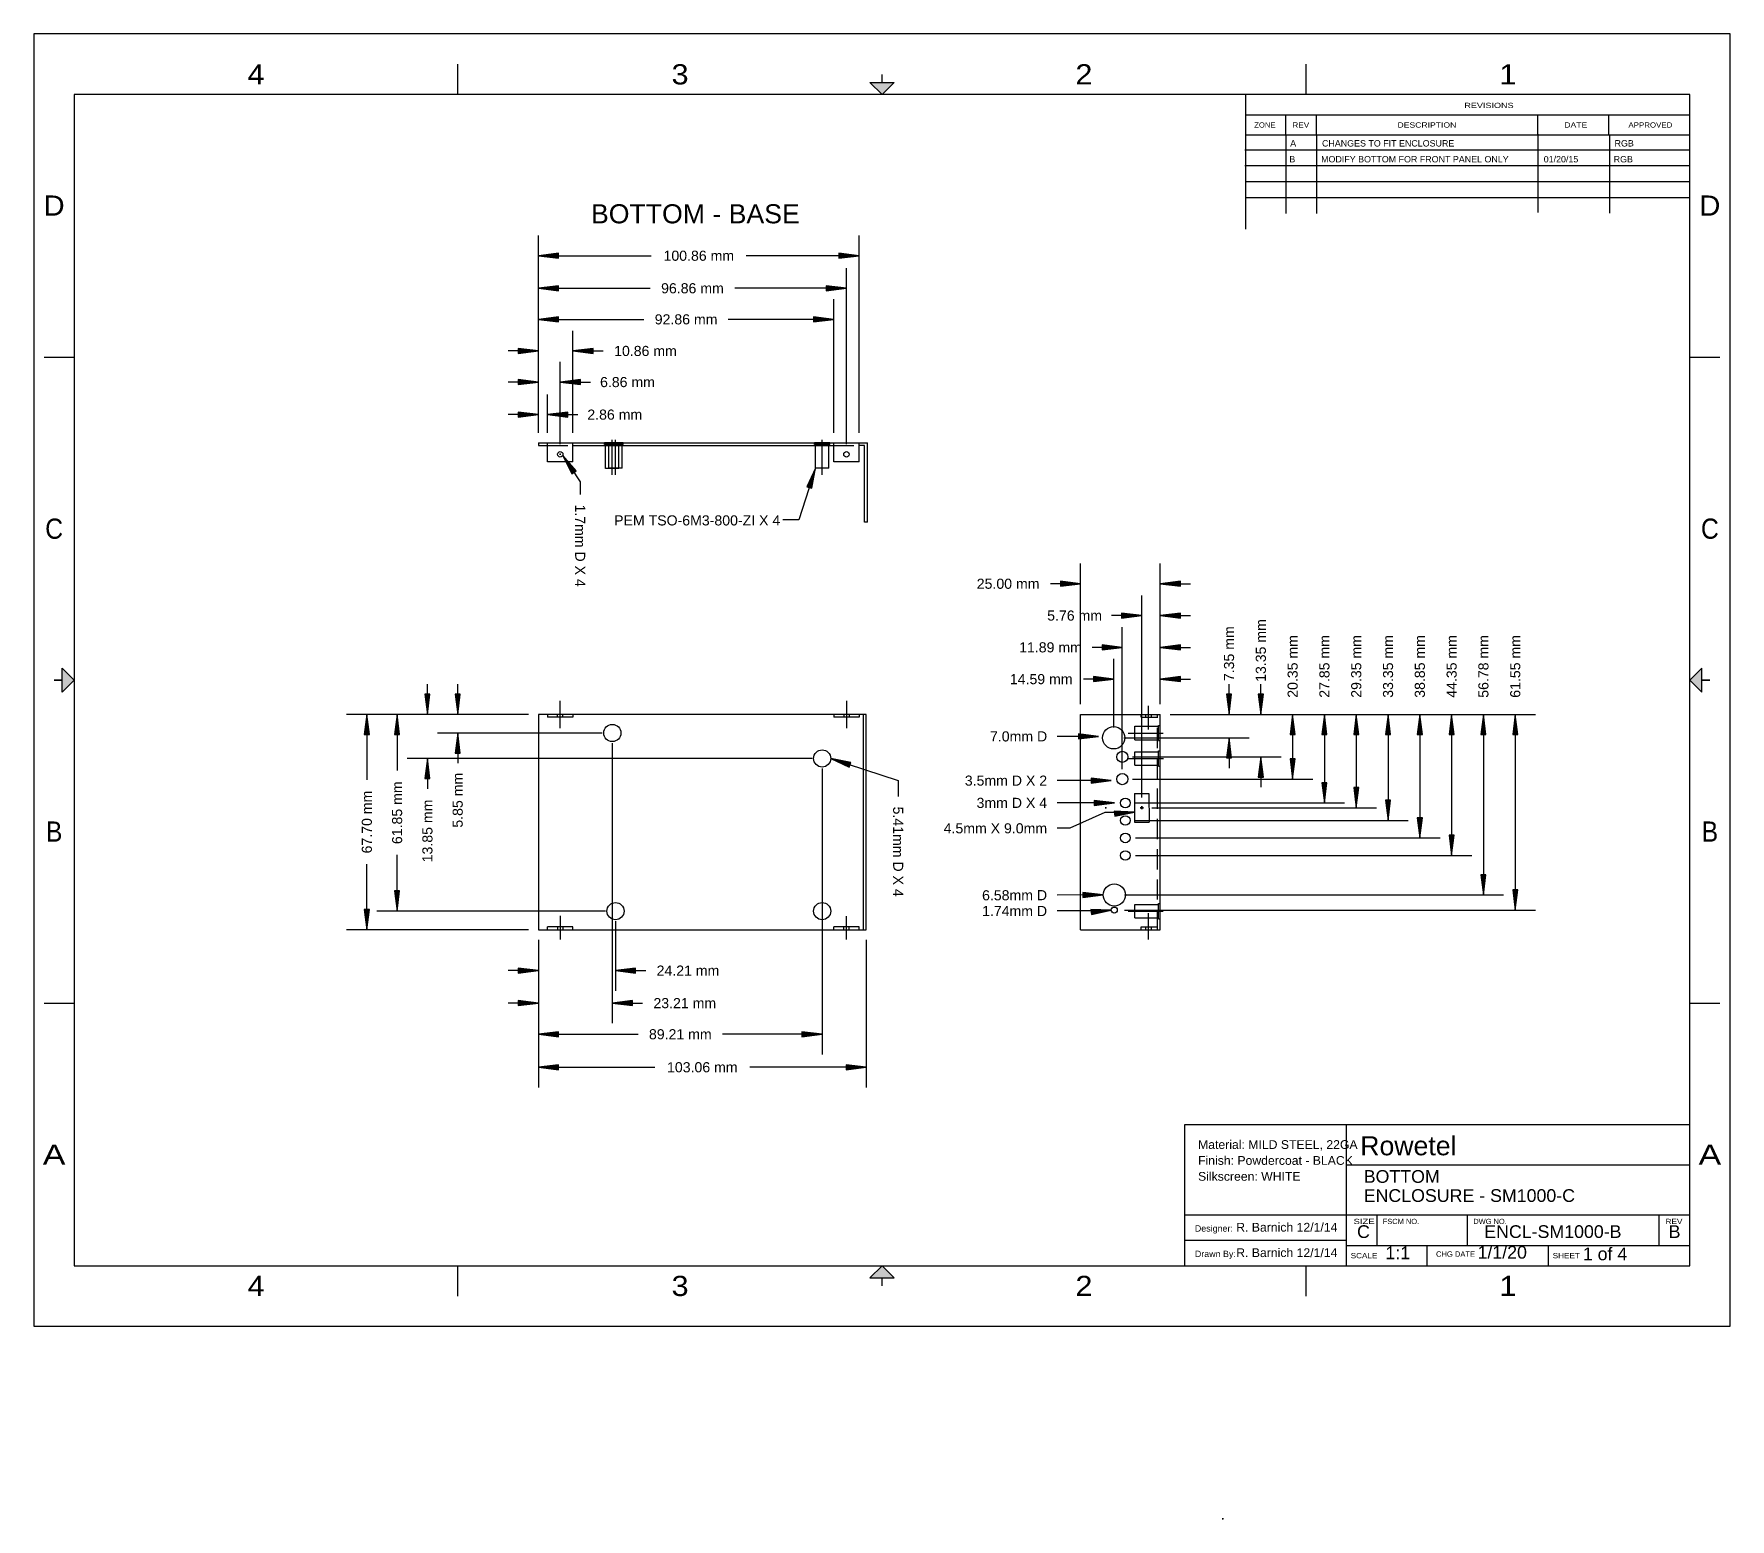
# Model space of a CAD drawing. Extents: x -16 to 518, y -79 to 388.
import ezdxf
from ezdxf.enums import TextEntityAlignment as Align

# ---------------------------------------------------------------- set-up
doc = ezdxf.new("R2010")
doc.units = 0
doc.linetypes.add('CENTER', pattern=[50.8, 31.75, -6.35, 6.35, -6.35])
doc.linetypes.add('HIDDEN', pattern=[9.525, 6.35, -3.175])
doc.layers.add('ENCL-BOT', color=14, linetype='Continuous')
doc.layers.add('ENCL-BOT-DIM', color=7, linetype='Continuous')
doc.styles.add('ARIAL', font='arial.ttf')

# ---------------------------------------------------------------- blocks, each defined once
blk = doc.blocks.new('CROSS')
at = {"color": 0, "linetype": 'Continuous'}
for p, q in [((-12.7, 0), (12.7, 0)), ((12.7, 0), (-12.7, 0)), ((0, -12.7), (0, 12.7)), ((0, 12.7), (0, -12.7))]:
    blk.add_line(p, q, dxfattribs=at)
blk = doc.blocks.new('ANSI-C')
for points in [[(262.89, 391.16), (270.51, 391.16), (266.7, 387.35)], [(8.89, 199.39), (8.89, 207.01), (12.7, 203.2)], [(524.51, 199.39), (524.51, 207.01), (520.7, 203.2)], [(262.89, 15.24), (270.51, 15.24), (266.7, 19.05)]]:
    blk.add_hatch(color=7).paths.add_polyline_path(points)
for p, q in [((0, 406.4), (0, 0)), ((533.4, 406.4), (0, 406.4)), ((533.4, 0), (533.4, 406.4)), ((133.35, 387.35), (133.35, 396.875)), ((400.05, 387.35), (400.05, 396.875)), ((12.7, 387.35), (12.7, 19.05)), ((520.7, 387.35), (12.7, 387.35)), ((381, 387.35), (381, 360.74858)), ((520.7, 19.05), (520.7, 387.35)), ((381, 381), (520.7, 381)), ((393.7, 374.65), (393.7, 381)), ((403.352, 374.65), (403.352, 381)), ((472.948, 374.65), (472.948, 381)), ((495.3, 374.65), (495.3, 381)), ((381, 374.65), (520.7, 374.65)), ((3.175, 304.8), (12.7, 304.8)), ((520.7, 304.8), (530.225, 304.8)), ((3.175, 101.6), (12.7, 101.6)), ((520.7, 101.6), (530.225, 101.6)), ((361.95, 63.5), (520.7, 63.5)), ((361.95, 19.05), (361.95, 63.5)), ((412.75, 19.05), (412.75, 63.5)), ((412.75, 50.8), (520.7, 50.8)), ((361.95, 35.052), (520.7, 35.052)), ((422.402, 25.4), (422.402, 35.052)), ((450.85, 25.4), (450.85, 35.052)), ((511.048, 25.4), (511.048, 35.052)), ((361.95, 27.051), (412.75, 27.051)), ((412.75, 25.4), (520.7, 25.4)), ((438.15, 19.05), (438.15, 25.4)), ((476.25, 19.05), (476.25, 25.4)), ((12.7, 19.05), (520.7, 19.05)), ((133.35, 9.525), (133.35, 19.05)), ((400.05, 9.525), (400.05, 19.05)), ((0, 0), (533.4, 0))]:
    blk.add_line(p, q)
for points in [[(262.89, 391.16), (270.51, 391.16), (266.7, 387.35), (262.89, 391.16)], [(524.51, 199.39), (524.51, 207.01), (520.7, 203.2), (524.51, 199.39)], [(262.89, 15.24), (270.51, 15.24), (266.7, 19.05), (262.89, 15.24)]]:
    blk.add_lwpolyline(points)
for points in [[(266.7, 393.7, 0.508, 0.508, 0), (266.7, 391.16, 0.508, 0.508, 0)], [(6.35, 203.2, 0.508, 0.508, 0), (8.89, 203.2, 0.508, 0.508, 0)], [(527.05, 203.2, 0.508, 0.508, 0), (524.51, 203.2, 0.508, 0.508, 0)], [(266.7, 12.7, 0.508, 0.508, 0), (266.7, 15.24, 0.508, 0.508, 0)]]:
    blk.add_lwpolyline(points, format="xyseb")
blk.add_lwpolyline([(8.89, 199.39), (8.89, 207.01), (12.7, 203.2)], close=True)
at = {"style": 'ARIAL'}
for s, width, p in [('4', 1.084091, (69.85, 393.7)), ('3', 1.084091, (203.2, 393.7)), ('2', 1.084091, (330.2, 393.7)), ('1', 1.084091, (463.55, 393.7)), ('D', 1.031635, (6.35, 352.425)), ('D', 1.031635, (527.05, 352.425)), ('C', 0.876184, (6.35, 250.825)), ('C', 0.876184, (527.05, 250.825)), ('B', 0.876184, (6.35, 155.575)), ('B', 0.876184, (527.05, 155.575)), ('A', 1.206819, (6.35, 53.975)), ('A', 1.206819, (527.05, 53.975)), ('4', 1.084091, (69.85, 12.7)), ('3', 1.084091, (203.2, 12.7)), ('2', 1.084091, (330.2, 12.7)), ('1', 1.084091, (463.55, 12.7))]:
    blk.add_text(s, height=6.35, dxfattribs=dict(at, width=width)).set_placement(p, align=Align.MIDDLE_CENTER)
for s, width, p in [('REVISIONS', 1.232661, (449.83908, 383.0955)), ('ZONE', 1.044268, (383.76098, 376.94362)), ('REV', 1.12213, (395.73454, 376.94362)), ('DESCRIPTION', 1.174583, (428.8028, 376.94362)), ('DATE', 1.173604, (481.27158, 376.94362)), ('APPROVED', 1.077245, (501.43156, 376.94362)), ('SIZE', 1.292149, (414.98266, 32.15386)), ('FSCM NO.', 1.018009, (424.15206, 32.15386)), ('DWG NO.', 1.013542, (452.6534, 32.15386)), ('REV', 1.12213, (513.0927, 32.15386)), ('SCALE', 1.110441, (414.07842, 21.3995)), ('SHEET', 1.118206, (477.59112, 21.3995))]:
    blk.add_text(s, height=1.651, dxfattribs=dict(at, width=width)).set_placement(p)
blk = doc.blocks.new('PEM-BSO-3M-8-SV')
at = {"linetype": 'Continuous'}
for p, q in [((-2.1, 8), (2.1, 8)), ((-2.1, 8), (-2.1, 0.5)), ((2.1, 8), (2.1, 0.5)), ((-2.4, 0.5), (-2.4, 0)), ((-2.4, 0.5), (2.4, 0.5)), ((-2.4, 0), (2.4, 0)), ((2.4, 0.5), (2.4, 0))]:
    blk.add_line(p, q, dxfattribs=at)
at = {"linetype": 'CENTER'}
blk.add_line((0, 10.04), (0, -1), dxfattribs=at)
blk = doc.blocks.new('LONGARROW')
at = {"linetype": 'Continuous'}
blk.add_hatch(color=7, dxfattribs=at).paths.add_polyline_path([(0, 0), (50.8, -6.35), (50.8, 6.35)])
at = {"color": 0, "linetype": 'Continuous'}
blk.add_lwpolyline([(0, 0), (50.8, -6.35), (50.8, 6.35), (0, 0)], dxfattribs=at)

msp = doc.modelspace()

# ---------------------------------------------------------------- linework, layer by layer
at = {"layer": 'ENCL-BOT', "linetype": 'Continuous'}
for p, q in [((142.83, 259.31), (246.26, 259.31)), ((142.83, 259.31), (142.83, 258.46)), ((142.83, 258.46), (145.69, 258.46)), ((145.69, 253.31), (145.69, 259.31)), ((153.69, 253.31), (153.69, 259.31)), ((153.69, 258.46), (198.85, 258.46)), ((198.85, 258.46), (223.85, 258.46)), ((223.85, 258.46), (235.69, 258.46)), ((235.69, 258.1), (235.69, 259.31)), ((235.69, 253.31), (235.69, 258.1)), ((243.69, 258.1), (243.69, 259.31)), ((245.41, 258.46), (243.69, 258.46)), ((243.69, 253.31), (243.69, 258.1)), ((245.41, 234.31), (245.41, 258.46)), ((246.26, 234.31), (246.26, 259.31)), ((153.69, 253.31), (145.69, 253.31)), ((243.69, 253.31), (235.69, 253.31)), ((246.26, 234.31), (245.41, 234.31)), ((142.83, 173.91), (142.83, 106.21)), ((245.9, 173.91), (142.83, 173.91)), ((145.69, 173.91), (145.69, 173.06)), ((153.69, 173.06), (145.69, 173.06)), ((153.69, 173.06), (145.69, 173.06)), ((153.69, 173.91), (153.69, 173.06)), ((235.69, 173.91), (235.69, 173.06)), ((243.69, 173.06), (235.69, 173.06)), ((243.69, 173.91), (243.69, 173.06)), ((245.05, 106.21), (245.05, 173.91)), ((245.9, 106.21), (245.9, 173.91)), ((313.34, 106.14), (313.34, 173.91)), ((313.34, 173.91), (337.76, 173.91)), ((332.33, 173.91), (338.34, 173.91)), ((338.34, 106.14), (338.34, 173.91)), ((330.32, 149.06), (334.83, 149.06)), ((330.32, 149.06), (330.32, 140.06)), ((334.83, 149.06), (334.85, 140.06)), ((330.32, 140.06), (334.85, 140.06)), ((145.66, 106.21), (145.66, 107.06)), ((153.66, 107.06), (145.66, 107.06)), ((153.66, 106.17), (153.66, 107.06)), ((235.69, 106.21), (235.69, 107.06)), ((243.69, 107.06), (235.69, 107.06)), ((243.69, 106.21), (243.69, 107.06)), ((142.83, 106.21), (245.9, 106.21)), ((313.34, 106.14), (338.34, 106.14))]:
    msp.add_line(p, q, dxfattribs=at)
at = {"layer": 'ENCL-BOT', "linetype": 'HIDDEN'}
for p, q in [((145.69, 258.46), (153.69, 258.46)), ((235.69, 258.46), (243.69, 258.46)), ((148.84, 173.06), (148.84, 173.91)), ((150.54, 173.06), (150.54, 173.91)), ((238.84, 173.91), (238.84, 173.06)), ((240.54, 173.91), (240.54, 173.06)), ((332.33, 173.06), (332.33, 173.91)), ((332.33, 173.06), (337.48, 173.06)), ((333.87, 173.06), (333.87, 173.91)), ((335.57, 173.06), (335.57, 173.91)), ((337.49, 106.14), (337.49, 173.84)), ((148.81, 107.06), (148.81, 106.25)), ((150.51, 107.06), (150.51, 106.25)), ((238.84, 106.2), (238.84, 107.06)), ((240.54, 106.22), (240.54, 107.06)), ((332.33, 107.06), (337.48, 107.06)), ((332.33, 106.21), (332.33, 107.06)), ((333.87, 106.21), (333.87, 107.06)), ((335.57, 106.21), (335.57, 107.06))]:
    msp.add_line(p, q, dxfattribs=at)
at = {"layer": 'ENCL-BOT', "linetype": 'CENTER'}
for p, q in [((149.69, 169.61), (149.69, 178.19)), ((239.69, 178.19), (239.69, 169.61)), ((334.72, 169.2), (334.72, 176.58)), ((149.66, 110.52), (149.66, 103.1)), ((239.69, 103.15), (239.69, 110.42)), ((334.72, 103.15), (334.72, 111.38))]:
    msp.add_line(p, q, dxfattribs=at)
at = {"layer": 'ENCL-BOT', "linetype": 'Continuous'}
for centre, radius in [((149.69, 255.7), 0.85), ((239.69, 255.7), 0.85), ((166.05, 168.06), 2.7), ((323.74, 166.56), 3.5), ((232.05, 160.06), 2.7), ((326.44, 160.56), 1.75), ((326.44, 153.56), 1.75), ((327.4, 146.06), 1.5), ((327.4, 140.56), 1.5), ((327.4, 135.06), 1.5), ((327.4, 129.56), 1.5), ((323.92, 117.13), 3.5), ((167.05, 112.06), 2.7), ((232.05, 112.06), 2.7), ((323.92, 112.37), 0.95)]:
    msp.add_circle(centre, radius, dxfattribs=at)
at = {"layer": 'ENCL-BOT-DIM', "linetype": 'Continuous'}
for p, q in [((377.84, 356.12), (377.84, 331.47)), ((387.52, 356.05), (387.52, 331.4)), ((457.15, 356.37), (457.15, 331.72)), ((479.67, 356.19), (479.67, 331.54)), ((364.96, 351.49), (504.66, 351.49)), ((364.96, 346.49), (504.66, 346.49)), ((365.13, 342.24), (365.13, 326.54)), ((365.13, 341.49), (504.66, 341.49)), ((365.13, 336.49), (504.66, 336.49)), ((142.83, 262.49), (142.83, 324.5)), ((243.69, 262.49), (243.69, 324.5)), ((142.83, 318.15), (178.32, 318.15)), ((243.69, 318.15), (208.2, 318.15)), ((239.69, 258.88), (239.69, 314.27)), ((142.83, 307.92), (177.98, 307.92)), ((239.69, 307.92), (204.54, 307.92)), ((235.69, 262.49), (235.69, 304.49)), ((142.83, 298.14), (175.98, 298.14)), ((153.69, 262.49), (153.69, 294.55)), ((235.69, 298.14), (202.54, 298.14)), ((142.83, 288.2), (133.31, 288.2)), ((153.69, 288.2), (163.21, 288.2)), ((149.69, 258.88), (149.69, 284.77)), ((142.83, 278.42), (133.31, 278.42)), ((149.69, 278.42), (159.21, 278.42)), ((145.69, 262.49), (145.69, 274.54)), ((142.83, 268.19), (133.31, 268.19)), ((145.69, 268.19), (155.21, 268.19)), ((313.34, 177.09), (313.34, 221.35)), ((338.34, 177.09), (338.34, 221.35)), ((313.34, 215), (303.81, 215)), ((338.34, 215), (347.86, 215)), ((332.58, 147.74), (332.58, 211.35)), ((332.58, 205), (323.06, 205)), ((338.34, 205), (347.86, 205)), ((326.44, 156.74), (326.44, 201.35)), ((326.44, 195), (316.92, 195)), ((338.34, 195), (347.86, 195)), ((323.74, 169.74), (323.74, 191.35)), ((107.91, 173.91), (107.91, 183.44)), ((117.43, 173.91), (117.43, 183.44)), ((323.74, 185), (314.22, 185)), ((338.34, 185), (347.86, 185)), ((360, 173.91), (360, 183.44)), ((370, 173.91), (370, 183.44)), ((139.66, 173.91), (82.51, 173.91)), ((88.86, 173.91), (88.86, 153.34)), ((98.38, 173.91), (98.38, 156.27)), ((341.51, 173.91), (456.35, 173.91)), ((380, 173.91), (380, 153.56)), ((390, 173.91), (390, 146.06)), ((400, 173.91), (400, 144.56)), ((410, 173.91), (410, 140.56)), ((420, 173.91), (420, 135.06)), ((430, 173.91), (430, 129.56)), ((440, 173.91), (440, 117.13)), ((450, 173.91), (450, 112.37)), ((162.87, 168.06), (111.08, 168.06)), ((117.43, 168.06), (117.43, 158.54)), ((326.92, 166.56), (366.35, 166.56)), ((360, 166.56), (360, 157.04)), ((228.87, 160.06), (101.56, 160.06)), ((107.91, 160.06), (107.91, 150.54)), ((166.05, 164.89), (166.05, 76.77)), ((329.62, 160.56), (376.35, 160.56)), ((370, 160.56), (370, 151.04)), ((232.05, 156.89), (232.05, 66.99)), ((329.62, 153.56), (386.35, 153.56)), ((330.57, 146.06), (396.35, 146.06)), ((335.76, 144.56), (406.35, 144.56)), ((330.57, 140.56), (416.35, 140.56)), ((330.57, 135.06), (426.35, 135.06)), ((98.38, 112.06), (98.38, 129.71)), ((330.58, 129.56), (436.35, 129.56)), ((88.86, 106.21), (88.86, 126.79)), ((163.87, 112.06), (92.03, 112.06)), ((327.09, 117.13), (446.35, 117.13)), ((327.09, 112.37), (456.35, 112.37)), ((167.05, 108.89), (167.05, 87)), ((139.66, 106.21), (82.51, 106.21)), ((142.83, 103.04), (142.83, 56.61)), ((245.9, 103.04), (245.9, 56.61)), ((142.83, 93.35), (133.31, 93.35)), ((167.05, 93.35), (176.57, 93.35)), ((142.83, 83.12), (133.31, 83.12)), ((166.05, 83.12), (175.57, 83.12)), ((142.83, 73.34), (174.16, 73.34)), ((232.05, 73.34), (200.72, 73.34)), ((142.83, 62.96), (179.42, 62.96)), ((245.9, 62.96), (209.3, 62.96))]:
    msp.add_line(p, q, dxfattribs=at)
for points in [[(150.45, 255.33), (155.96, 247.09), (155.96, 243.09)], [(229.95, 251.3), (224.74, 235.11), (219.64, 235.11)], [(319, 167), (306, 167)], [(234.75, 160.06), (255.96, 153.09), (255.96, 148.09)], [(322.96, 153.09), (305.96, 153.09)], [(323.96, 146.09), (305.96, 146.09)], [(330.32, 143.19), (328.96, 143.09), (320.96, 143.09), (309.96, 138.09), (305.96, 138.09)], [(320.42, 117.13), (305.96, 117.09)], [(322.97, 112.37), (319.96, 112.09), (305.96, 112.09)]]:
    msp.add_lwpolyline(points, dxfattribs=at)

# ---------------------------------------------------------------- block references
at = {"layer": 'ENCL-BOT', "linetype": 'HIDDEN'}
for p, rotation in [((166.05, 259.27), 180), ((167.08, 259.3), 180), ((232.05, 259.3), 180), ((338.33, 168.06), 90.00000000000006), ((338.35, 160.06), 90.00000000000006), ((338.34, 112.05), 90.00000000000006)]:
    msp.add_blockref('PEM-BSO-3M-8-SV', p, dxfattribs=dict(at, rotation=rotation))
at = {"layer": 'ENCL-BOT', "linetype": 'Continuous', "xscale": 0.00984251968503937, "yscale": 0.00984251968503937, "rotation": 270.0000000000001}
msp.add_blockref('CROSS', (149.69, 255.7), dxfattribs=at)
at = {"layer": 'ENCL-BOT', "linetype": 'Continuous'}
for p, xscale, yscale in [((321.21, 144.54), 0.00984251968503937, 0.00984251968503937), ((332.58, 144.56), 0.03937007874015748, 0.03937007874015748)]:
    msp.add_blockref('CROSS', p, dxfattribs=dict(at, xscale=xscale, yscale=yscale))
at = {"layer": 'ENCL-BOT-DIM', "linetype": 'Continuous'}
msp.add_blockref('ANSI-C', (-15.83, -18.51), dxfattribs=at)
at = {"layer": 'ENCL-BOT-DIM', "linetype": 'Continuous', "xscale": 0.125, "yscale": 0.125}
for p in [(142.83, 318.15), (142.83, 307.92), (142.83, 298.14), (153.69, 288.2), (149.69, 278.42), (145.69, 268.19), (338.34, 215), (338.34, 205), (338.34, 195), (338.34, 185), (167.05, 93.35), (166.05, 83.12), (142.83, 73.34), (142.83, 62.96)]:
    msp.add_blockref('LONGARROW', p, dxfattribs=at)
at = {"layer": 'ENCL-BOT-DIM', "linetype": 'Continuous'}
for name, p, xscale, yscale, rotation in [('LONGARROW', (243.69, 318.15), 0.125, 0.125, 180), ('LONGARROW', (239.69, 307.92), 0.125, 0.125, 180), ('LONGARROW', (235.69, 298.14), 0.125, 0.125, 180), ('LONGARROW', (142.83, 288.2), 0.125, 0.125, 180), ('LONGARROW', (142.83, 278.42), 0.125, 0.125, 180), ('LONGARROW', (142.83, 268.19), 0.125, 0.125, 180), ('LONGARROW', (150.45, 255.33), 0.125, 0.125, 303.7585967695721), ('LONGARROW', (229.95, 251.3), 0.125, 0.125, 252.1596634976704), ('LONGARROW', (313.34, 215), 0.125, 0.125, 180), ('LONGARROW', (332.58, 205), 0.125, 0.125, 180), ('LONGARROW', (326.44, 195), 0.125, 0.125, 180), ('LONGARROW', (323.74, 185), 0.125, 0.125, 180), ('LONGARROW', (107.91, 173.91), 0.125, 0.125, 90.00000000000007), ('LONGARROW', (117.43, 173.91), 0.125, 0.125, 90.00000000000007), ('LONGARROW', (360, 173.91), 0.125, 0.125, 90.00000000000007), ('LONGARROW', (370, 173.91), 0.125, 0.125, 90.00000000000007), ('LONGARROW', (88.86, 173.91), 0.125, 0.125, 270.0000000000001), ('LONGARROW', (98.38, 173.91), 0.125, 0.125, 270.0000000000001), ('LONGARROW', (380, 173.91), 0.125, 0.125, 270.0000000000001), ('LONGARROW', (390, 173.91), 0.125, 0.125, 270.0000000000001), ('LONGARROW', (400, 173.91), 0.125, 0.125, 270.0000000000001), ('LONGARROW', (410, 173.91), 0.125, 0.125, 270.0000000000001), ('LONGARROW', (420, 173.91), 0.125, 0.125, 270.0000000000001), ('LONGARROW', (430, 173.91), 0.125, 0.125, 270.0000000000001), ('LONGARROW', (440, 173.91), 0.125, 0.125, 270.0000000000001), ('LONGARROW', (450, 173.91), 0.125, 0.125, 270.0000000000001), ('LONGARROW', (117.43, 168.06), 0.125, 0.125, 270.0000000000001), ('LONGARROW', (319, 167), 0.125, 0.125, 180), ('LONGARROW', (360, 166.56), 0.125, 0.125, 270.0000000000001), ('LONGARROW', (107.91, 160.06), 0.125, 0.125, 270.0000000000001), ('LONGARROW', (234.75, 160.06), 0.125, 0.125, 341.8117708534667), ('LONGARROW', (370, 160.56), 0.125, 0.125, 270.0000000000001), ('LONGARROW', (380, 153.56), 0.125, 0.125, 90.00000000000006), ('LONGARROW', (322.96, 153.09), 0.125, 0.125, 180), ('LONGARROW', (390, 146.06), 0.125, 0.125, 90.00000000000006), ('LONGARROW', (400, 144.56), 0.125, 0.125, 90.00000000000006), ('LONGARROW', (323.96, 146.09), 0.125, 0.125, 180), ('LONGARROW', (410, 140.56), 0.125, 0.125, 90.00000000000006), ('LONGARROW', (330.32, 143.19), 0.125, 0.125, 184.0987075608181), ('LONGARROW', (420, 135.06), 0.125, 0.125, 90.00000000000006), ('LONGARROW', (430, 129.56), 0.125, 0.125, 90.00000000000006), ('LONGARROW', (440, 117.13), 0.125, 0.125, 90.00000000000006), ('LONGARROW', (98.38, 112.06), 0.125, 0.125, 90.00000000000006), ('LONGARROW', (320.42, 117.13), 0.125, 0.125, 180.1606584058848), ('LONGARROW', (450, 112.37), 0.125, 0.125, 90.00000000000006), ('LONGARROW', (88.86, 106.21), 0.125, 0.125, 90.00000000000006), ('LONGARROW', (322.97, 112.37), 0.125, 0.125, 185.2339804114657), ('LONGARROW', (142.83, 93.35), 0.125, 0.125, 180), ('LONGARROW', (142.83, 83.12), 0.125, 0.125, 180), ('LONGARROW', (232.05, 73.34), 0.125, 0.125, 180), ('LONGARROW', (245.9, 62.96), 0.125, 0.125, 180), ('CROSS', (358, -79), 0.00984251968503937, 0.00984251968503937, 270.0000000000001)]:
    msp.add_blockref(name, p, dxfattribs=dict(at, xscale=xscale, yscale=yscale, rotation=rotation))

# ---------------------------------------------------------------- texts
at = {"layer": 'ENCL-BOT', "linetype": 'Continuous', "style": 'ARIAL'}
msp.add_text('BOTTOM - BASE', height=6, dxfattribs=at).set_placement((159.35, 328.33))
at = {"layer": 'ENCL-BOT-DIM', "linetype": 'Continuous', "style": 'ARIAL'}
for s, height, p in [('A', 2, (379.24, 352.49)), ('CHANGES TO FIT ENCLOSURE', 2, (389.24, 352.49)), ('RGB', 2, (481.24, 352.49)), ('Material: MILD STEEL, 22GA', 2.75, (350.26, 37.27)), ('Rowetel', 6, (401.26, 35.27)), ('Finish: Powdercoat - BLACK', 2.75, (350.26, 32.27)), ('Silkscreen: WHITE', 2.75, (350.26, 27.27)), ('BOTTOM', 4, (402.36, 26.61)), ('ENCLOSURE - SM1000-C', 4, (402.36, 20.61)), ('Designer:', 2, (349.26, 11.27)), ('R. Barnich 12/1/14', 2.75, (362.26, 11.27)), ('C', 4, (400.26, 9.27)), ('ENCL-SM1000-B', 4, (440.26, 9.27)), ('B', 4, (498.26, 9.27)), ('R. Barnich 12/1/14', 2.75, (362.26, 3.27)), ('1:1', 4, (409.19, 2.6)), ('1/1/20', 4, (438.15, 2.77)), ('1 of 4', 4, (471.26, 2.27)), ('Drawn By:', 2, (349.26, 3.27)), ('CHG DATE', 1.7, (425.09, 3.36))]:
    msp.add_text(s, height=height, dxfattribs=at).set_placement(p)
at = {"layer": 'ENCL-BOT-DIM', "linetype": 'HIDDEN', "style": 'ARIAL'}
for s, p in [('B', (378.96, 347.49)), ('MODIFY BOTTOM FOR FRONT PANEL ONLY', (388.96, 347.49)), ('01/20/15', (458.96, 347.49)), ('RGB', (480.96, 347.49))]:
    msp.add_text(s, height=2, dxfattribs=at).set_placement(p)
at = {"layer": 'ENCL-BOT-DIM', "linetype": 'Continuous', "style": 'ARIAL'}
for s, p in [('100.86 mm', (193.26, 318.15)), ('96.86 mm', (191.26, 307.92)), ('92.86 mm', (189.26, 298.14)), ('10.86 mm', (176.49, 288.2)), ('6.86 mm', (170.83, 278.42)), ('2.86 mm', (166.83, 268.19)), ('25.00 mm', (290.53, 215)), ('5.76 mm', (311.44, 205)), ('11.89 mm', (303.86, 195)), ('14.59 mm', (300.94, 185)), ('24.21 mm', (189.85, 93.35)), ('23.21 mm', (188.85, 83.12)), ('89.21 mm', (187.44, 73.34)), ('103.06 mm', (194.36, 62.96))]:
    msp.add_text(s, height=3.175, dxfattribs=at).set_placement(p, align=Align.MIDDLE_CENTER)
for s, p in [('1.7mm D X 4', (155.96, 239.92)), ('5.41mm D X 4', (255.96, 144.92))]:
    msp.add_text(s, height=3.175, rotation=270, dxfattribs=at).set_placement(p, align=Align.MIDDLE_LEFT)
for s, p in [('PEM TSO-6M3-800-ZI X 4', (218.87, 234.92)), ('7.0mm D', (302.82, 167)), ('3.5mm D X 2', (302.79, 153.09)), ('3mm D X 4', (302.79, 146.09)), ('4.5mm X 9.0mm', (302.79, 138.09)), ('1.74mm D', (302.79, 112.09))]:
    msp.add_text(s, height=3.175, dxfattribs=at).set_placement(p, align=Align.MIDDLE_RIGHT)
for s, p in [('13.35 mm', (370, 194)), ('7.35 mm', (360, 193)), ('20.35 mm', (380, 189)), ('27.85 mm', (390, 189)), ('29.35 mm', (400, 189)), ('33.35 mm', (410, 189)), ('38.85 mm', (420, 189)), ('44.35 mm', (430, 189)), ('56.78 mm', (440, 189)), ('61.55 mm', (450, 189)), ('5.85 mm', (117.43, 146.92)), ('67.70 mm', (88.86, 140.06)), ('61.85 mm', (98.38, 142.99)), ('13.85 mm', (107.91, 137.26))]:
    msp.add_text(s, height=3.175, rotation=90, dxfattribs=at).set_placement(p, align=Align.MIDDLE_CENTER)
msp.add_text('6.58mm D', height=3.175, rotation=0.1607, dxfattribs=at).set_placement((302.79, 117.08), align=Align.MIDDLE_RIGHT)

doc.saveas('drawing.dxf')
